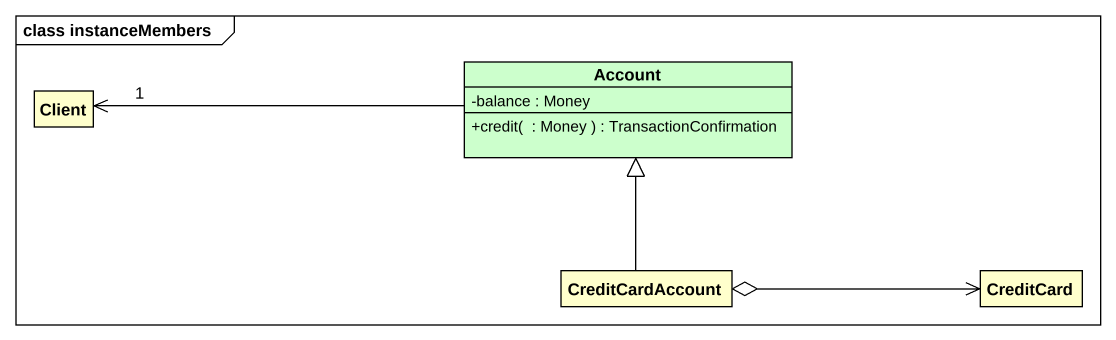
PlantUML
@startuml
mainframe class instanceMembers
hide circle
hide empty members
skinparam classAttributeIconSize 0
class Account #CCFFCC {
  -balance : Money
  +credit(  : Money ) : TransactionConfirmation
}
class Client #FFFFCC
class CreditCardAccount #FFFFCC
class CreditCard #FFFFCC
Account -left-> "1" Client
CreditCardAccount -up-|> Account
CreditCardAccount o-right-> CreditCard
@enduml
